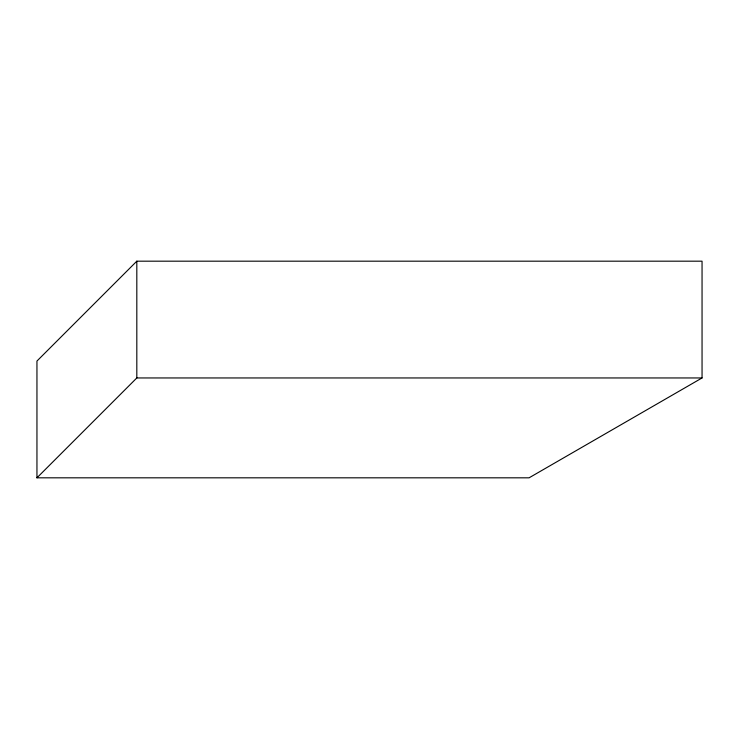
<?xml version="1.0" encoding="UTF-8"?>
<svg xmlns="http://www.w3.org/2000/svg" width="739" height="739" viewBox="0 0 739 739"><rect width="100%" height="100%" fill="white"/><g stroke="black" fill="none" stroke-linecap="round" stroke-linejoin="round"><path stroke-width="1.11" d="M136.817 261.181L36.95 361.048L36.95 477.819L529.078 477.819L702.05 377.952L702.05 261.181L136.817 261.181L136.817 377.952L36.95 477.819M136.817 377.952L702.05 377.952"/></g></svg>
